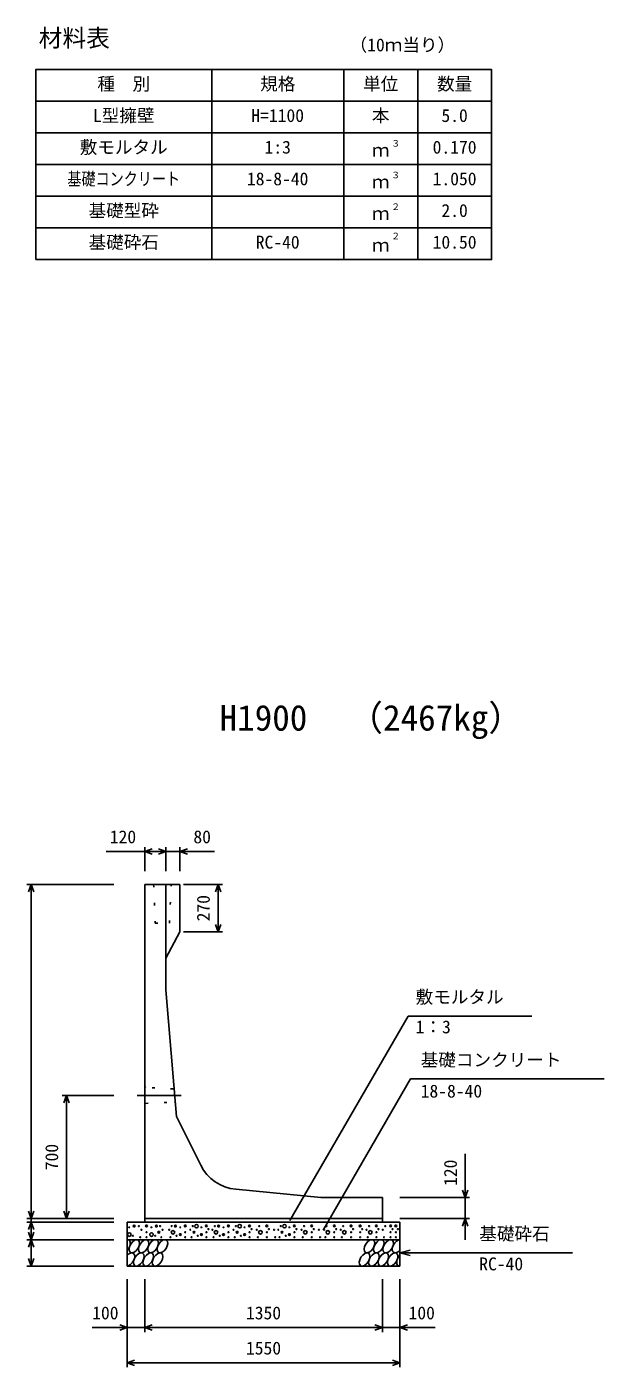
# Model space of a CAD drawing. Units: millimetres, scale not verified. Extents: x -50400 to 50400, y -17820 to 17820.
# Drawn here: x 21404 to 24684, y -126 to 7495 of the extents above; entities that cross this region are included whole.
import ezdxf
from ezdxf.enums import TextEntityAlignment as Align

# ---------------------------------------------------------------- set-up
doc = ezdxf.new("R2010")
doc.units = ezdxf.units.MM
doc.header["$LTSCALE"] = 60
doc.linetypes.add('DOTTED', pattern=[1.75, 0.25, -1.5])
doc.linetypes.add('LONG_DASHED_DOTTED', pattern=[15.25, 12, -1.5, 0.25, -1.5])
for name, color, linetype, lineweight in [('0-0_CENTER', 7, 'LONG_DASHED_DOTTED', 25), ('0-1_DIM', 7, 'Continuous', 25), ('0-3_HATCH', 6, 'Continuous', 25), ('0-4_HYO', 3, 'Continuous', 25), ('0-5_HYO2', 4, 'Continuous', 25), ('0-6_OUTLINE', 1, 'Continuous', 25), ('0-7_OUTLINE2', 4, 'DOTTED', 25), ('0-8_TXT', 7, 'Continuous', 25)]:
    doc.layers.add(name, color=color, linetype=linetype, lineweight=lineweight)
doc.styles.add('ＭＳ ゴシック', font='')
doc.styles.get('ＭＳ ゴシック').set_extended_font_data('MS Gothic')

msp = doc.modelspace()

# ---------------------------------------------------------------- linework, layer by layer
at = {"layer": '0-0_CENTER'}
msp.add_line((22031.18, 1419.23), (22281.04, 1419.23), dxfattribs=at)
at = {"layer": '0-1_DIM'}
for p, q in [((22074.5, 2831.12), (22074.5, 2694.23)), ((22194.5, 2831.12), (22194.5, 2694.23)), ((22274.5, 2831.12), (22274.5, 2694.23)), ((21854.64, 2806.12), (22074.5, 2806.12)), ((22194.5, 2806.12), (22074.5, 2806.12)), ((22194.5, 2806.12), (22274.5, 2806.12)), ((22274.5, 2806.12), (22470.46, 2806.12)), ((21404.5, 2619.23), (21899.5, 2619.23)), ((21429.5, 719.23), (21429.5, 2619.23)), ((22515.91, 2619.23), (22294, 2619.23)), ((22490.91, 2619.23), (22490.91, 2349.23)), ((22515.91, 2349.23), (22294, 2349.23)), ((22899.15, 707.91), (23570.42, 1870.58)), ((24272.83, 1870.58), (23570.42, 1870.58)), ((23088.63, 653.51), (23584.9, 1513.07)), ((24684.44, 1513.07), (23584.9, 1513.07)), ((21604.5, 1419.23), (21899.5, 1419.23)), ((21629.5, 1419.23), (21629.5, 719.23)), ((23894.5, 839.23), (23894.5, 1086.92)), ((23919.5, 839.23), (23524.5, 839.23)), ((23894.5, 839.23), (23894.5, 719.23)), ((21404.5, 719.23), (21899.5, 719.23)), ((21404.5, 699.23), (21899.5, 699.23)), ((21429.5, 719.23), (21429.5, 699.23)), ((21429.5, 699.23), (21429.5, 599.23)), ((23919.5, 719.23), (23524.5, 719.23)), ((23894.5, 599.23), (23894.5, 719.23)), ((21404.5, 599.23), (21899.5, 599.23)), ((21429.5, 599.23), (21429.5, 449.23)), ((23524.5, 524.23), (23582.46, 539.76)), ((24504.82, 524.23), (23524.5, 524.23)), ((23524.5, 524.23), (23582.46, 508.7)), ((21404.5, 449.23), (21899.5, 449.23)), ((21974.5, -125.77), (21974.5, 374.23)), ((22074.5, 74.23), (22074.5, 374.23)), ((23424.5, 74.23), (23424.5, 374.23)), ((23424.5, 74.23), (23424.5, 374.23)), ((23524.5, -125.77), (23524.5, 374.23)), ((21774.96, 99.23), (21974.5, 99.23)), ((22074.5, 99.23), (21974.5, 99.23)), ((23424.5, 99.23), (22074.5, 99.23)), ((23524.5, 99.23), (23424.5, 99.23)), ((23724.04, 99.23), (23524.5, 99.23)), ((23524.5, -100.77), (21974.5, -100.77))]:
    msp.add_line(p, q, dxfattribs=at)
for points in [[(22116.79, 2821.51), (22074.5, 2806.12), (22116.79, 2790.73)], [(22152.21, 2821.51), (22194.5, 2806.12), (22152.21, 2790.73)], [(22316.79, 2821.51), (22274.5, 2806.12), (22316.79, 2790.73)], [(21444.89, 2576.94), (21429.5, 2619.23), (21414.11, 2576.94)], [(22506.3, 2576.94), (22490.91, 2619.23), (22475.52, 2576.94)], [(22506.3, 2391.52), (22490.91, 2349.23), (22475.52, 2391.52)], [(21644.89, 1376.94), (21629.5, 1419.23), (21614.11, 1376.94)], [(23879.11, 881.52), (23894.5, 839.23), (23909.89, 881.52)], [(21444.89, 761.52), (21429.5, 719.23), (21414.11, 761.52)], [(21444.89, 656.94), (21429.5, 699.23), (21414.11, 656.94)], [(21644.89, 761.52), (21629.5, 719.23), (21614.11, 761.52)], [(23879.11, 676.94), (23894.5, 719.23), (23909.89, 676.94)], [(21444.89, 641.52), (21429.5, 599.23), (21414.11, 641.52)], [(21444.89, 556.94), (21429.5, 599.23), (21414.11, 556.94)], [(21444.89, 491.52), (21429.5, 449.23), (21414.11, 491.52)], [(21932.21, 114.62), (21974.5, 99.23), (21932.21, 83.84)], [(22116.79, 114.62), (22074.5, 99.23), (22116.79, 83.84)], [(23382.21, 114.62), (23424.5, 99.23), (23382.21, 83.84)], [(23566.79, 114.62), (23524.5, 99.23), (23566.79, 83.84)], [(22016.79, -85.38), (21974.5, -100.77), (22016.79, -116.16)], [(23482.21, -85.38), (23524.5, -100.77), (23482.21, -116.16)]]:
    msp.add_lwpolyline(points, dxfattribs=at)
at = {"layer": '0-3_HATCH'}
for centre, radius in [((22368.46, 676.41), 10), ((22613.68, 676.41), 10), ((22868.38, 676.41), 10), ((21986.4, 628.26), 10), ((21986.4, 669.41), 2.5), ((22007.43, 621.26), 2.5), ((22014.44, 676.41), 5), ((22041.57, 676.41), 2.5), ((22048.58, 613.38), 2.5), ((22055.59, 655.4), 2.5), ((22084.47, 677.28), 5), ((22084.47, 641.39), 2.5), ((22084.47, 613.38), 2.5), ((22112.51, 628.26), 10), ((22112.51, 669.41), 2.5), ((22133.53, 621.26), 2.5), ((22140.54, 676.41), 5), ((22154.56, 641.39), 5), ((22161.57, 676.41), 2.5), ((22168.58, 613.38), 2.5), ((22175.59, 655.4), 2.5), ((22213.41, 655.4), 2.5), ((22220.42, 613.38), 2.5), ((22234.44, 641.39), 10), ((22227.43, 676.41), 2.5), ((22248.46, 676.41), 5), ((22255.47, 621.26), 2.5), ((22276.49, 628.26), 5), ((22276.49, 669.41), 2.5), ((22304.53, 677.28), 5), ((22304.53, 641.39), 2.5), ((22304.53, 613.38), 2.5), ((22333.41, 655.4), 2.5), ((22340.42, 613.38), 2.5), ((22347.43, 676.41), 2.5), ((22354.44, 641.39), 5), ((22375.47, 621.26), 2.5), ((22396.49, 628.26), 5), ((22396.49, 669.41), 2.5), ((22424.53, 677.28), 5), ((22424.53, 641.39), 2.5), ((22424.53, 613.38), 2.5), ((22435.87, 659.72), 2.5), ((22458.63, 655.4), 2.5), ((22465.64, 613.38), 2.5), ((22479.66, 641.39), 10), ((22472.65, 676.41), 2.5), ((22493.68, 676.41), 5), ((22500.69, 621.26), 2.5), ((22521.72, 628.26), 5), ((22521.72, 669.41), 2.5), ((22549.76, 677.28), 5), ((22549.76, 641.39), 2.5), ((22549.76, 613.38), 2.5), ((22578.63, 655.4), 2.5), ((22585.64, 613.38), 2.5), ((22592.65, 676.41), 2.5), ((22599.66, 641.39), 5), ((22620.69, 621.26), 2.5), ((22641.72, 628.26), 5), ((22641.72, 669.41), 2.5), ((22669.76, 677.28), 5), ((22669.76, 641.39), 2.5), ((22669.76, 613.38), 2.5), ((22681.1, 659.72), 2.5), ((22710.56, 655.4), 2.5), ((22717.57, 613.38), 2.5), ((22731.59, 641.39), 10), ((22724.58, 676.41), 2.5), ((22768.2, 677.28), 5), ((22768.2, 641.39), 2.5), ((22768.2, 613.38), 2.5), ((22779.54, 659.72), 2.5), ((22809, 655.4), 2.5), ((22816.01, 613.38), 2.5), ((22833.33, 655.4), 2.5), ((22840.34, 613.38), 2.5), ((22847.35, 676.41), 2.5), ((22854.36, 641.39), 5), ((22875.39, 621.26), 2.5), ((22896.41, 628.26), 5), ((22896.41, 669.41), 2.5), ((22924.45, 677.28), 5), ((22924.45, 641.39), 2.5), ((22924.45, 613.38), 2.5), ((22935.79, 659.72), 2.5), ((22965.25, 655.4), 2.5), ((22972.26, 613.38), 2.5), ((22986.28, 641.39), 10), ((22979.27, 676.41), 2.5), ((23022.89, 677.28), 5), ((23022.89, 641.39), 2.5), ((23022.89, 613.38), 2.5), ((23034.23, 659.72), 2.5), ((23063.69, 655.4), 2.5), ((23070.7, 613.38), 2.5), ((23093.68, 655.4), 2.5), ((23100.69, 613.38), 2.5), ((23114.71, 641.39), 10), ((23107.7, 676.41), 2.5), ((23151.32, 677.28), 5), ((23151.32, 641.39), 2.5), ((23151.32, 613.38), 2.5), ((23162.66, 659.72), 2.5), ((23187.6, 655.4), 2.5), ((23194.61, 613.38), 2.5), ((23208.63, 641.39), 10), ((23201.62, 676.41), 2.5), ((23246.42, 677.28), 5), ((23246.42, 641.39), 2.5), ((23246.42, 613.38), 2.5), ((23257.76, 659.72), 2.5), ((23298.3, 677.28), 5), ((23298.3, 641.39), 2.5), ((23298.3, 613.38), 2.5), ((23309.63, 659.72), 2.5), ((23334.58, 655.4), 2.5), ((23341.59, 613.38), 2.5), ((23355.61, 641.39), 10), ((23348.6, 676.41), 2.5), ((23390.28, 677.28), 5), ((23390.28, 641.39), 2.5), ((23390.28, 613.38), 2.5), ((23401.62, 659.72), 2.5), ((23426.57, 655.4), 2.5), ((23433.58, 613.38), 2.5), ((23440.59, 676.41), 2.5), ((23471.34, 677.28), 5), ((23471.34, 641.39), 2.5), ((23471.34, 613.38), 2.5), ((23482.68, 659.72), 2.5), ((23501.04, 677.28), 5), ((23501.04, 641.39), 2.5), ((23501.04, 613.38), 2.5), ((23512.38, 659.72), 2.5)]:
    msp.add_circle(centre, radius, dxfattribs=at)
for centre, start_param, end_param in [((21962.13, 561.71), 4.385593, 6.6745444), ((23510.64, 561.71), 0.3357715, 4.4411806), ((21987.46, 486.72), 3.5111464, 7.548991), ((23535.96, 486.72), 1.2110787, 3.5658734)]:
    msp.add_ellipse(centre, major_axis=(21.81, 35.31), ratio=0.5792, start_param=start_param, end_param=end_param, dxfattribs=at)
for centre in [(22015.34, 561.71), (22068.55, 561.71), (22121.76, 561.71), (22174.97, 561.71), (23351.01, 561.71), (23404.22, 561.71), (23457.43, 561.71), (22040.66, 486.72), (22093.87, 486.72), (22147.08, 486.72), (23323.13, 486.72), (23376.34, 486.72), (23429.54, 486.72), (23482.75, 486.72)]:
    msp.add_ellipse(centre, major_axis=(21.81, 35.31), ratio=0.5792, dxfattribs=at)
at = {"layer": '0-4_HYO'}
for p, q in [((22455, 7252.24), (22455, 6172.24)), ((23205, 7252.24), (23205, 6172.24)), ((23625, 7252.24), (23625, 6172.24)), ((21455, 7072.24), (24045, 7072.24))]:
    msp.add_line(p, q, dxfattribs=at)
msp.add_lwpolyline([(21455, 6172.24), (24045, 6172.24), (24045, 7252.24), (21455, 7252.24)], close=True, dxfattribs=at)
at = {"layer": '0-5_HYO2'}
for p, q in [((21455, 6892.24), (24045, 6892.24)), ((21455, 6712.24), (24045, 6712.24)), ((21455, 6532.24), (24045, 6532.24)), ((21455, 6352.24), (24045, 6352.24))]:
    msp.add_line(p, q, dxfattribs=at)
at = {"layer": '0-6_OUTLINE'}
for p, q in [((22074.5, 2619.23), (22274.5, 2619.23)), ((22074.5, 2619.23), (22074.5, 699.23)), ((22194.5, 2619.23), (22194.5, 2019.23)), ((22274.5, 2619.23), (22274.5, 2349.23)), ((22194.5, 2199.23), (22274.5, 2349.23)), ((22254.5, 1299.23), (22194.5, 2019.23)), ((22392.64, 1022.94), (22254.5, 1299.23)), ((23074.5, 839.23), (22592.17, 885.91)), ((23424.5, 839.23), (23074.5, 839.23)), ((23424.5, 839.23), (23424.5, 699.23)), ((23524.5, 699.23), (21974.5, 699.23)), ((21974.5, 699.23), (21974.5, 449.23)), ((23424.5, 719.23), (22074.5, 719.23)), ((23524.5, 699.23), (23524.5, 449.23)), ((23524.5, 599.23), (21974.5, 599.23)), ((23524.5, 449.23), (21974.5, 449.23))]:
    msp.add_line(p, q, dxfattribs=at)
msp.add_arc((22616.25, 1134.74), 250, 206.56505, 264.47246, dxfattribs=at)
at = {"layer": '0-7_OUTLINE2'}
for p, q in [((22124.5, 2619.23), (22134.5, 2399.23)), ((22079.5, 1464.01), (22074.72, 1469.23)), ((22236.34, 1456.96), (22079.5, 1464.01)), ((22240.96, 1461.75), (22236.34, 1456.96)), ((22074.72, 1369.23), (22079.5, 1374.45)), ((22079.5, 1374.45), (22242.63, 1381.51)), ((22247.84, 1376.73), (22242.63, 1381.51))]:
    msp.add_line(p, q, dxfattribs=at)
msp.add_lwpolyline([(22134.5, 2399.23), (22214.5, 2399.23), (22224.5, 2619.23)], dxfattribs=at)

# ---------------------------------------------------------------- texts
at = {"layer": '0-1_DIM', "style": 'ＭＳ ゴシック'}
for s, p in [('120', (21875.86, 2831.12)), ('80', (22350.76, 2831.12)), ('敷モルタル', (23613.27, 1920.58)), ('1：3', (23613.27, 1750.47)), ('基礎コンクリート', (23642.15, 1563.07)), ('18-8-40', (23642.15, 1385.44)), ('基礎砕石', (23974.75, 574.23)), ('RC-40', (23974.75, 402.85)), ('100', (21775.86, 124.23)), ('1350', (22649.5, 124.23)), ('100', (23573.14, 124.23)), ('1550', (22649.5, -75.77))]:
    msp.add_text(s, height=73.31, dxfattribs=at).set_placement(p, align=Align.BOTTOM_LEFT)
for s, p in [('270', (22465.91, 2409.23)), ('700', (21604.5, 994.23)), ('120', (23869.5, 904.87))]:
    msp.add_text(s, height=73.31, rotation=90, dxfattribs=at).set_placement(p, align=Align.BOTTOM_LEFT)
at = {"layer": '0-8_TXT', "style": 'ＭＳ ゴシック'}
for s, height, p in [('材料表', 98.97, (21471.67, 7352.24)), ('（10ｍ当り）', 73.31, (23238.33, 7333.9)), ('種\u3000別', 73.31, (21805, 7112.24)), ('規格', 73.31, (22730, 7112.24)), ('単位', 73.31, (23315, 7112.24)), ('数量', 73.31, (23735, 7112.24)), ('L型擁壁', 73.31, (21780, 6932.24)), ('H=1100', 73.31, (22680, 6932.24)), ('本', 73.31, (23365, 6932.24)), ('5.0', 73.31, (23760, 6932.24)), ('敷モルタル', 73.31, (21705, 6752.24)), ('1:3', 73.31, (22755, 6752.24)), ('ｍ', 73.31, (23365, 6735.57)), ('３', 36.66, (23474.24, 6802.85)), ('0.170', 73.31, (23710, 6752.24)), ('18-8-40', 73.31, (22655, 6572.24)), ('ｍ', 73.31, (23365, 6555.57)), ('３', 36.66, (23474.24, 6622.85)), ('1.050', 73.31, (23710, 6572.24)), ('基礎型砕', 73.31, (21755, 6392.24)), ('２', 36.66, (23474.24, 6442.85)), ('2.0', 73.31, (23760, 6392.24)), ('ｍ', 73.31, (23365, 6375.57)), ('基礎砕石', 73.31, (21755, 6212.24)), ('RC-40', 73.31, (22705, 6212.24)), ('ｍ', 73.31, (23365, 6195.57)), ('２', 36.66, (23474.24, 6276.18)), ('10.50', 73.31, (23710, 6212.24)), ('（2467kg）', 146.6, (23228.12, 3449.48)), ('H1900', 146.6, (22499.5, 3449.48))]:
    msp.add_text(s, height=height, dxfattribs=at).set_placement(p, align=Align.BOTTOM_LEFT)
at = {"layer": '0-8_TXT', "style": 'ＭＳ ゴシック', "width": 0.8}
msp.add_text('基礎コンクリート', height=73.31, dxfattribs=at).set_placement((21635, 6572.24), align=Align.BOTTOM_LEFT)

doc.saveas('drawing.dxf')
